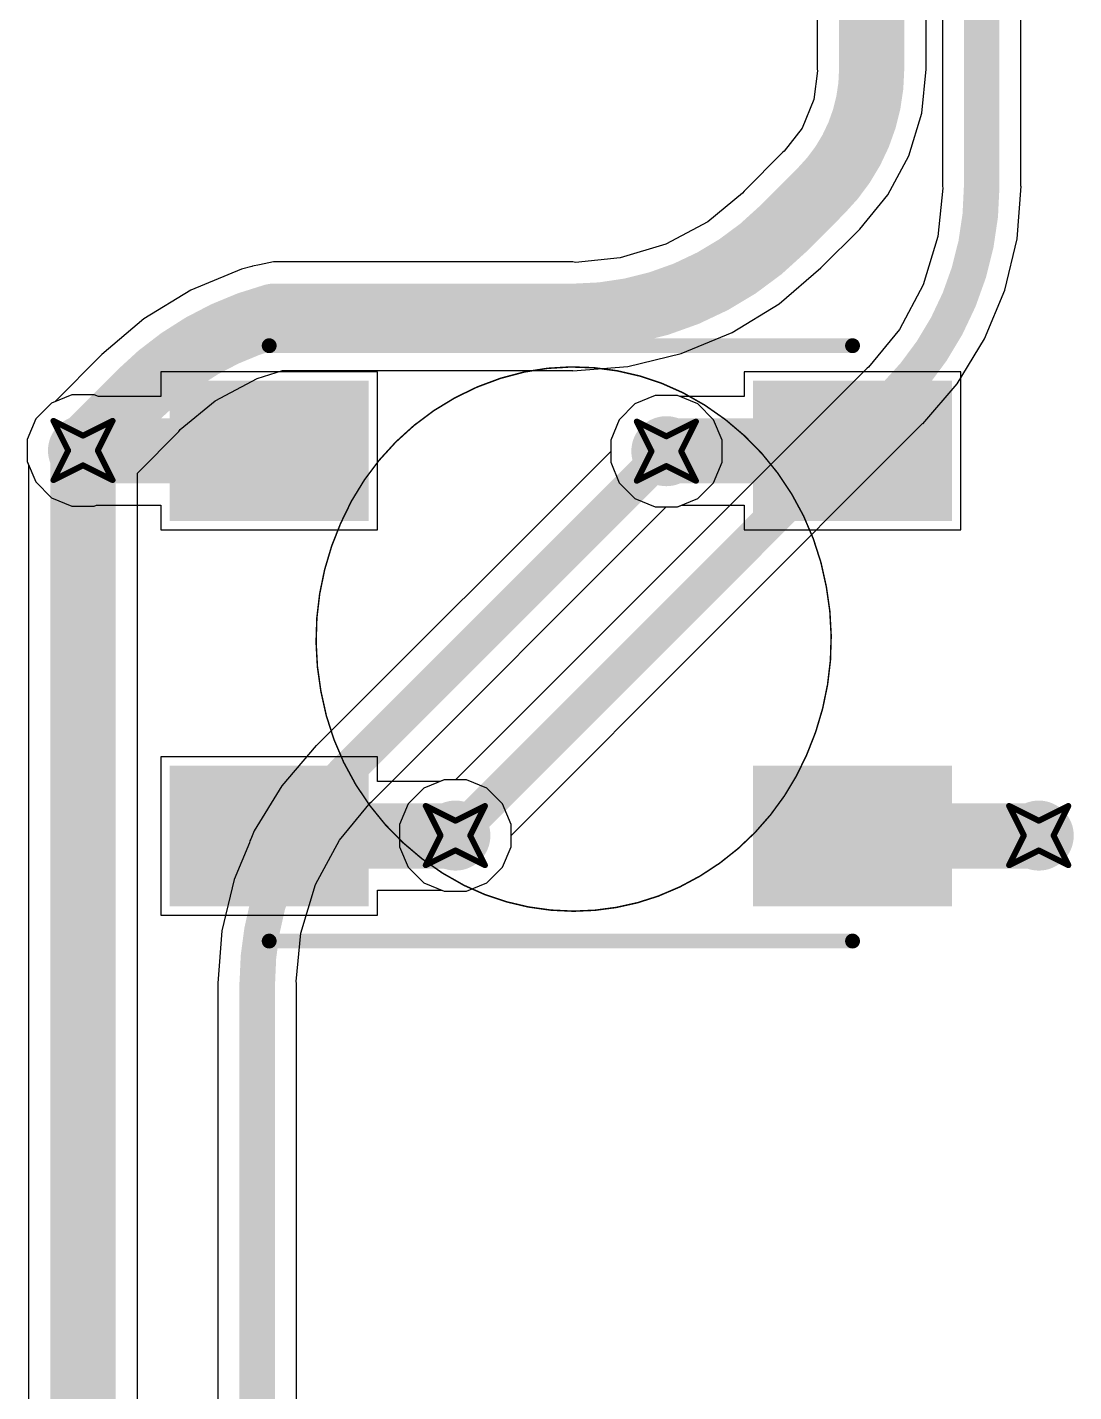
# Model space of a CAD drawing. Header units: inches. Extents: x -11 to 1110, y -7 to 455.
# Drawn here: x 275.21 to 284.18, y 188.31 to 200 of the extents above; entities that cross this region are included whole.
import ezdxf

# ---------------------------------------------------------------- set-up
doc = ezdxf.new("R2010")
doc.units = ezdxf.units.IN
for name, color, linetype in [('Bottom Layer', 5, 'Continuous'), ('Drill Drawing', 1, 'Continuous'), ('Mechanical 7', 56, 'Continuous'), ('Top Layer', 1, 'Continuous'), ('Top Overlay', 2, 'Continuous'), ('Top Paste', 8, 'Continuous'), ('Top Solder', 216, 'Continuous'), ('Via Holes', 16, 'Continuous')]:
    doc.layers.add(name, color=color, linetype=linetype)

msp = doc.modelspace()

# ---------------------------------------------------------------- hatches: boundary and pattern name
at = {"layer": 'Bottom Layer'}
h = msp.add_hatch(color=5, dxfattribs=at)
edge = h.paths.add_edge_path()
edge.add_arc((275.688, 196.376), 0.3, 0, 360)
h = msp.add_hatch(color=5, dxfattribs=at)
edge = h.paths.add_edge_path()
edge.add_arc((280.688, 196.37), 0.3, 0, 360)
h = msp.add_hatch(color=5, dxfattribs=at)
edge = h.paths.add_edge_path()
edge.add_arc((278.88, 193.076), 0.3, 0, 360)
h = msp.add_hatch(color=5, dxfattribs=at)
edge = h.paths.add_edge_path()
edge.add_arc((283.88, 193.076), 0.3, 0, 360)
at = {"layer": 'Top Layer'}
for points in [[(276.534, 196.873), (278.034, 196.873), (278.034, 195.873), (276.534, 195.873)], [(283.034, 195.873), (281.534, 195.873), (281.534, 196.873), (283.034, 196.873)], [(276.534, 193.573), (278.034, 193.573), (278.034, 192.573), (276.534, 192.573)], [(281.534, 193.573), (283.034, 193.573), (283.034, 192.573), (281.534, 192.573)]]:
    msp.add_hatch(color=1, dxfattribs=at).paths.add_polyline_path(points)
h = msp.add_hatch(color=1, dxfattribs=at)
edge = h.paths.add_edge_path()
edge.add_arc((275.688, 196.376), 0.3, 0, 360)
h = msp.add_hatch(color=1, dxfattribs=at)
edge = h.paths.add_edge_path()
edge.add_arc((280.688, 196.37), 0.3, 0, 360)
h = msp.add_hatch(color=1, dxfattribs=at)
edge = h.paths.add_edge_path()
edge.add_arc((278.88, 193.076), 0.3, 0, 360)
h = msp.add_hatch(color=1, dxfattribs=at)
edge = h.paths.add_edge_path()
edge.add_arc((283.88, 193.076), 0.3, 0, 360)
at = {"layer": 'Top Paste'}
for points in [[(276.534, 196.873), (278.034, 196.873), (278.034, 195.873), (276.534, 195.873)], [(283.034, 195.873), (281.534, 195.873), (281.534, 196.873), (283.034, 196.873)], [(276.534, 193.573), (278.034, 193.573), (278.034, 192.573), (276.534, 192.573)], [(281.534, 193.573), (283.034, 193.573), (283.034, 192.573), (281.534, 192.573)]]:
    msp.add_hatch(color=8, dxfattribs=at).paths.add_polyline_path(points)
at = {"layer": 'Top Solder'}
for points in [[(276.432, 196.975), (278.136, 196.975), (278.136, 195.771), (276.432, 195.771)], [(283.136, 195.771), (281.432, 195.771), (281.432, 196.975), (283.136, 196.975)], [(276.432, 193.675), (278.136, 193.675), (278.136, 192.471), (276.432, 192.471)], [(281.432, 193.675), (283.136, 193.675), (283.136, 192.471), (281.432, 192.471)]]:
    msp.add_hatch(color=216, dxfattribs=at).paths.add_polyline_path(points)
at = {"layer": 'Via Holes'}
h = msp.add_hatch(color=7, dxfattribs=at)
edge = h.paths.add_edge_path()
edge.add_arc((275.688, 196.376), 0.15, 0, 360)
h = msp.add_hatch(color=7, dxfattribs=at)
edge = h.paths.add_edge_path()
edge.add_arc((280.688, 196.37), 0.15, 0, 360)
h = msp.add_hatch(color=7, dxfattribs=at)
edge = h.paths.add_edge_path()
edge.add_arc((278.88, 193.076), 0.15, 0, 360)
h = msp.add_hatch(color=7, dxfattribs=at)
edge = h.paths.add_edge_path()
edge.add_arc((283.88, 193.076), 0.15, 0, 360)

# ---------------------------------------------------------------- linework, layer by layer
at = {"layer": 'Bottom Layer'}
for p, q in [((281.982, 210.54), (281.982, 199.645)), ((282.914, 199.645), (282.914, 210.54)), ((283.054, 206.858), (283.054, 198.64)), ((283.727, 198.64), (283.727, 206.858)), ((281.985, 199.63), (281.952, 199.383)), ((281.982, 199.645), (281.985, 199.63)), ((282.877, 199.266), (282.915, 199.645)), ((282.915, 199.645), (282.914, 199.645)), ((281.952, 199.383), (281.851, 199.139)), ((282.767, 198.902), (282.877, 199.266)), ((281.851, 199.139), (281.699, 198.941)), ((281.687, 198.932), (281.354, 198.599)), ((281.699, 198.941), (281.687, 198.932)), ((282.587, 198.567), (282.767, 198.902)), ((281.342, 198.581), (281.043, 198.336)), ((281.354, 198.599), (281.342, 198.581)), ((282.346, 198.273), (282.587, 198.567)), ((283.057, 198.625), (283.016, 198.209)), ((283.054, 198.64), (283.057, 198.625)), ((283.694, 198.189), (283.73, 198.64)), ((283.73, 198.64), (283.727, 198.64)), ((281.043, 198.336), (280.683, 198.144)), ((282.013, 197.94), (282.346, 198.273)), ((282.346, 198.273), (282.346, 198.273)), ((283.016, 198.209), (282.89, 197.795)), ((283.589, 197.75), (283.694, 198.189)), ((280.683, 198.144), (280.293, 198.026)), ((277.136, 197.953), (277.047, 197.931)), ((277.141, 197.956), (277.136, 197.953)), ((277.202, 197.968), (277.141, 197.956)), ((277.32, 197.992), (277.202, 197.968)), ((277.202, 197.968), (277.202, 197.968)), ((279.887, 197.992), (277.32, 197.992)), ((279.908, 197.988), (279.887, 197.992)), ((280.293, 198.026), (279.908, 197.988)), ((277.047, 197.931), (276.611, 197.751)), ((281.654, 197.633), (282.013, 197.94)), ((282.013, 197.94), (282.013, 197.94)), ((276.611, 197.751), (276.209, 197.504)), ((282.89, 197.795), (282.686, 197.413)), ((283.416, 197.333), (283.589, 197.75)), ((281.252, 197.387), (281.654, 197.633)), ((276.209, 197.504), (275.85, 197.198)), ((280.816, 197.206), (281.252, 197.387)), ((282.686, 197.413), (282.421, 197.09)), ((283.18, 196.947), (283.416, 197.333)), ((275.85, 197.198), (275.446, 196.793)), ((275.85, 197.198), (275.85, 197.198)), ((275.85, 197.198), (275.85, 197.198)), ((280.358, 197.096), (280.816, 197.206)), ((277.18, 196.994), (277.397, 197.06)), ((277.397, 197.06), (279.887, 197.06)), ((282.409, 197.082), (278.881, 193.554)), ((279.887, 197.059), (280.358, 197.096)), ((279.887, 197.06), (279.887, 197.059)), ((282.421, 197.09), (282.409, 197.082)), ((276.82, 196.802), (277.18, 196.994)), ((282.887, 196.604), (283.18, 196.947)), ((275.418, 196.781), (275.283, 196.647)), ((275.446, 196.793), (275.418, 196.781)), ((276.522, 196.556), (276.82, 196.802)), ((280.593, 196.847), (280.418, 196.775)), ((280.783, 196.847), (280.593, 196.847)), ((280.959, 196.775), (280.783, 196.847)), ((280.418, 196.775), (280.283, 196.64)), ((281.093, 196.64), (280.959, 196.775)), ((275.283, 196.647), (275.211, 196.471)), ((276.51, 196.538), (276.522, 196.556)), ((279.357, 193.078), (282.885, 196.606)), ((280.283, 196.64), (280.211, 196.465)), ((281.166, 196.465), (281.093, 196.64)), ((282.885, 196.606), (282.887, 196.604)), ((275.211, 196.471), (275.211, 196.281)), ((276.155, 196.183), (276.51, 196.538)), ((280.211, 196.465), (280.211, 196.368)), ((281.166, 196.275), (281.166, 196.465)), ((280.211, 196.368), (277.687, 193.845)), ((275.211, 196.281), (275.222, 196.253)), ((275.222, 196.253), (275.222, 185.017)), ((281.093, 196.099), (281.166, 196.275)), ((276.155, 185.017), (276.155, 196.183)), ((280.959, 195.965), (281.093, 196.099)), ((280.783, 195.892), (280.959, 195.965)), ((278.164, 193.369), (280.687, 195.892)), ((280.687, 195.892), (280.783, 195.892)), ((277.686, 193.847), (277.392, 193.503)), ((277.687, 193.845), (277.686, 193.847)), ((278.785, 193.554), (278.609, 193.481)), ((278.881, 193.554), (278.785, 193.554)), ((277.392, 193.503), (277.156, 193.118)), ((278.609, 193.481), (278.475, 193.347)), ((277.886, 193.037), (278.151, 193.36)), ((278.151, 193.36), (278.164, 193.369)), ((278.475, 193.347), (278.402, 193.171)), ((278.402, 193.171), (278.402, 192.981)), ((277.126, 193.044), (277.117, 193.031)), ((277.156, 193.118), (277.126, 193.044)), ((277.682, 192.656), (277.886, 193.037)), ((279.357, 192.981), (279.357, 193.078)), ((277.114, 193.015), (276.983, 192.7)), ((277.117, 193.031), (277.114, 193.015)), ((278.402, 192.981), (278.475, 192.806)), ((279.285, 192.806), (279.357, 192.981)), ((278.475, 192.806), (278.609, 192.671)), ((279.15, 192.671), (279.285, 192.806)), ((276.983, 192.7), (276.878, 192.261)), ((277.556, 192.241), (277.682, 192.656)), ((278.609, 192.671), (278.785, 192.599)), ((278.785, 192.599), (278.975, 192.599)), ((278.975, 192.599), (279.15, 192.671)), ((276.878, 192.261), (276.843, 191.811)), ((277.515, 191.826), (277.556, 192.241)), ((276.843, 191.811), (276.845, 191.811)), ((276.845, 191.811), (276.845, 182.19)), ((277.518, 191.811), (277.515, 191.826)), ((277.518, 182.05), (277.518, 191.811))]:
    msp.add_line(p, q, dxfattribs=at)
for points in [[(282.448, 199.645, 0.559, 0.559, 0), (282.448, 210.54, 0.559, 0.559, 0)], [(283.391, 198.64, 0.305, 0.305, 0), (283.391, 206.858, 0.305, 0.305, 0)], [(282.448, 199.645, 0.559, 0.559, -0.198912), (282.016, 198.603, 0.559, 0.559, 0)], [(281.683, 198.27, 0.559, 0.559, 0), (282.016, 198.603, 0.559, 0.559, 0)], [(283.391, 198.64, 0.305, 0.305, -0.198912), (282.647, 196.844, 0.305, 0.305, 0)], [(281.683, 198.27, 0.559, 0.559, -0.198912), (279.887, 197.526, 0.559, 0.559, 0)], [(276.18, 196.868, 0.559, 0.559, -0.131777), (277.32, 197.526, 0.559, 0.559, 0)], [(277.32, 197.526, 0.559, 0.559, 0), (279.887, 197.526, 0.559, 0.559, 0)], [(275.688, 196.376, 0.559, 0.559, 0), (276.18, 196.868, 0.559, 0.559, 0)], [(278.88, 193.076, 0.305, 0.305, 0), (282.647, 196.844, 0.305, 0.305, 0)], [(275.688, 185.017, 0.559, 0.559, 0), (275.688, 196.376, 0.559, 0.559, 0)], [(277.926, 193.607, 0.305, 0.305, 0), (280.688, 196.37, 0.305, 0.305, 0)], [(277.428, 192.902, 0.305, 0.305, -0.085522), (277.926, 193.607, 0.305, 0.305, 0)], [(277.182, 191.811, 0.305, 0.305, -0.111494), (277.428, 192.902, 0.305, 0.305, 0)], [(277.182, 182.05, 0.305, 0.305, 0), (277.182, 191.811, 0.305, 0.305, 0)]]:
    msp.add_lwpolyline(points, format="xyseb", dxfattribs=at)
for points in [[(282.308, 199.645, 0.279, 0.279, 1), (282.588, 199.645, 0.279, 0.279, 1)], [(282.308, 199.645, 0.279, 0.279, 1), (282.588, 199.645, 0.279, 0.279, 1)], [(281.877, 198.603, 0.279, 0.279, 1), (282.156, 198.603, 0.279, 0.279, 1)], [(281.877, 198.603, 0.279, 0.279, 1), (282.156, 198.603, 0.279, 0.279, 1)], [(283.315, 198.64, 0.152, 0.152, 1), (283.467, 198.64, 0.152, 0.152, 1)], [(283.315, 198.64, 0.152, 0.152, 1), (283.467, 198.64, 0.152, 0.152, 1)], [(281.544, 198.27, 0.279, 0.279, 1), (281.823, 198.27, 0.279, 0.279, 1)], [(281.544, 198.27, 0.279, 0.279, 1), (281.823, 198.27, 0.279, 0.279, 1)], [(277.18, 197.526, 0.279, 0.279, 1), (277.46, 197.526, 0.279, 0.279, 1)], [(277.18, 197.526, 0.279, 0.279, 1), (277.46, 197.526, 0.279, 0.279, 1)], [(279.748, 197.526, 0.279, 0.279, 1), (280.027, 197.526, 0.279, 0.279, 1)], [(279.748, 197.526, 0.279, 0.279, 1), (280.027, 197.526, 0.279, 0.279, 1)], [(276.04, 196.868, 0.279, 0.279, 1), (276.32, 196.868, 0.279, 0.279, 1)], [(276.04, 196.868, 0.279, 0.279, 1), (276.32, 196.868, 0.279, 0.279, 1)], [(282.571, 196.844, 0.152, 0.152, 1), (282.723, 196.844, 0.152, 0.152, 1)], [(282.571, 196.844, 0.152, 0.152, 1), (282.723, 196.844, 0.152, 0.152, 1)], [(275.549, 196.376, 0.279, 0.279, 1), (275.828, 196.376, 0.279, 0.279, 1)], [(275.549, 196.376, 0.279, 0.279, 1), (275.828, 196.376, 0.279, 0.279, 1)], [(280.612, 196.37, 0.152, 0.152, 1), (280.765, 196.37, 0.152, 0.152, 1)], [(277.849, 193.607, 0.152, 0.152, 1), (278.002, 193.607, 0.152, 0.152, 1)], [(277.849, 193.607, 0.152, 0.152, 1), (278.002, 193.607, 0.152, 0.152, 1)], [(278.803, 193.076, 0.152, 0.152, 1), (278.956, 193.076, 0.152, 0.152, 1)], [(277.352, 192.902, 0.152, 0.152, 1), (277.504, 192.902, 0.152, 0.152, 1)], [(277.352, 192.902, 0.152, 0.152, 1), (277.504, 192.902, 0.152, 0.152, 1)], [(277.105, 191.811, 0.152, 0.152, 1), (277.258, 191.811, 0.152, 0.152, 1)], [(277.105, 191.811, 0.152, 0.152, 1), (277.258, 191.811, 0.152, 0.152, 1)]]:
    msp.add_lwpolyline(points, format="xyseb", close=True, dxfattribs=at)
at = {"layer": 'Drill Drawing'}
for points in [[(275.434, 196.63, 0.0508, 0.0508, 0), (275.688, 196.503, 0.0508, 0.0508, 0)], [(275.434, 196.63, 0.0508, 0.0508, 0), (275.561, 196.376, 0.0508, 0.0508, 0)], [(275.688, 196.503, 0.0508, 0.0508, 0), (275.942, 196.63, 0.0508, 0.0508, 0)], [(275.815, 196.376, 0.0508, 0.0508, 0), (275.942, 196.63, 0.0508, 0.0508, 0)], [(280.434, 196.624, 0.0508, 0.0508, 0), (280.688, 196.497, 0.0508, 0.0508, 0)], [(280.434, 196.624, 0.0508, 0.0508, 0), (280.561, 196.37, 0.0508, 0.0508, 0)], [(280.688, 196.497, 0.0508, 0.0508, 0), (280.942, 196.624, 0.0508, 0.0508, 0)], [(280.815, 196.37, 0.0508, 0.0508, 0), (280.942, 196.624, 0.0508, 0.0508, 0)], [(275.434, 196.122, 0.0508, 0.0508, 0), (275.561, 196.376, 0.0508, 0.0508, 0)], [(275.815, 196.376, 0.0508, 0.0508, 0), (275.942, 196.122, 0.0508, 0.0508, 0)], [(280.434, 196.116, 0.0508, 0.0508, 0), (280.561, 196.37, 0.0508, 0.0508, 0)], [(280.815, 196.37, 0.0508, 0.0508, 0), (280.942, 196.116, 0.0508, 0.0508, 0)], [(275.434, 196.122, 0.0508, 0.0508, 0), (275.688, 196.249, 0.0508, 0.0508, 0)], [(275.688, 196.249, 0.0508, 0.0508, 0), (275.942, 196.122, 0.0508, 0.0508, 0)], [(280.434, 196.116, 0.0508, 0.0508, 0), (280.688, 196.243, 0.0508, 0.0508, 0)], [(280.688, 196.243, 0.0508, 0.0508, 0), (280.942, 196.116, 0.0508, 0.0508, 0)], [(278.626, 193.33, 0.0508, 0.0508, 0), (278.88, 193.203, 0.0508, 0.0508, 0)], [(278.626, 193.33, 0.0508, 0.0508, 0), (278.753, 193.076, 0.0508, 0.0508, 0)], [(278.88, 193.203, 0.0508, 0.0508, 0), (279.134, 193.33, 0.0508, 0.0508, 0)], [(279.007, 193.076, 0.0508, 0.0508, 0), (279.134, 193.33, 0.0508, 0.0508, 0)], [(283.626, 193.33, 0.0508, 0.0508, 0), (283.88, 193.203, 0.0508, 0.0508, 0)], [(283.626, 193.33, 0.0508, 0.0508, 0), (283.753, 193.076, 0.0508, 0.0508, 0)], [(283.88, 193.203, 0.0508, 0.0508, 0), (284.134, 193.33, 0.0508, 0.0508, 0)], [(284.007, 193.076, 0.0508, 0.0508, 0), (284.134, 193.33, 0.0508, 0.0508, 0)], [(278.626, 192.822, 0.0508, 0.0508, 0), (278.753, 193.076, 0.0508, 0.0508, 0)], [(279.007, 193.076, 0.0508, 0.0508, 0), (279.134, 192.822, 0.0508, 0.0508, 0)], [(283.626, 192.822, 0.0508, 0.0508, 0), (283.753, 193.076, 0.0508, 0.0508, 0)], [(284.007, 193.076, 0.0508, 0.0508, 0), (284.134, 192.822, 0.0508, 0.0508, 0)], [(278.626, 192.822, 0.0508, 0.0508, 0), (278.88, 192.949, 0.0508, 0.0508, 0)], [(278.88, 192.949, 0.0508, 0.0508, 0), (279.134, 192.822, 0.0508, 0.0508, 0)], [(283.626, 192.822, 0.0508, 0.0508, 0), (283.88, 192.949, 0.0508, 0.0508, 0)], [(283.88, 192.949, 0.0508, 0.0508, 0), (284.134, 192.822, 0.0508, 0.0508, 0)]]:
    msp.add_lwpolyline(points, format="xyseb", dxfattribs=at)
for points in [[(275.422, 196.63, 0.0254, 0.0254, 1), (275.447, 196.63, 0.0254, 0.0254, 1)], [(275.422, 196.63, 0.0254, 0.0254, 1), (275.447, 196.63, 0.0254, 0.0254, 1)], [(275.93, 196.63, 0.0254, 0.0254, 1), (275.955, 196.63, 0.0254, 0.0254, 1)], [(275.93, 196.63, 0.0254, 0.0254, 1), (275.955, 196.63, 0.0254, 0.0254, 1)], [(280.422, 196.624, 0.0254, 0.0254, 1), (280.447, 196.624, 0.0254, 0.0254, 1)], [(280.422, 196.624, 0.0254, 0.0254, 1), (280.447, 196.624, 0.0254, 0.0254, 1)], [(280.93, 196.624, 0.0254, 0.0254, 1), (280.955, 196.624, 0.0254, 0.0254, 1)], [(280.93, 196.624, 0.0254, 0.0254, 1), (280.955, 196.624, 0.0254, 0.0254, 1)], [(275.676, 196.503, 0.0254, 0.0254, 1), (275.701, 196.503, 0.0254, 0.0254, 1)], [(275.676, 196.503, 0.0254, 0.0254, 1), (275.701, 196.503, 0.0254, 0.0254, 1)], [(280.676, 196.497, 0.0254, 0.0254, 1), (280.701, 196.497, 0.0254, 0.0254, 1)], [(280.676, 196.497, 0.0254, 0.0254, 1), (280.701, 196.497, 0.0254, 0.0254, 1)], [(275.549, 196.376, 0.0254, 0.0254, 1), (275.574, 196.376, 0.0254, 0.0254, 1)], [(275.549, 196.376, 0.0254, 0.0254, 1), (275.574, 196.376, 0.0254, 0.0254, 1)], [(275.803, 196.376, 0.0254, 0.0254, 1), (275.828, 196.376, 0.0254, 0.0254, 1)], [(275.803, 196.376, 0.0254, 0.0254, 1), (275.828, 196.376, 0.0254, 0.0254, 1)], [(280.549, 196.37, 0.0254, 0.0254, 1), (280.574, 196.37, 0.0254, 0.0254, 1)], [(280.549, 196.37, 0.0254, 0.0254, 1), (280.574, 196.37, 0.0254, 0.0254, 1)], [(280.803, 196.37, 0.0254, 0.0254, 1), (280.828, 196.37, 0.0254, 0.0254, 1)], [(280.803, 196.37, 0.0254, 0.0254, 1), (280.828, 196.37, 0.0254, 0.0254, 1)], [(275.676, 196.249, 0.0254, 0.0254, 1), (275.701, 196.249, 0.0254, 0.0254, 1)], [(275.676, 196.249, 0.0254, 0.0254, 1), (275.701, 196.249, 0.0254, 0.0254, 1)], [(280.676, 196.243, 0.0254, 0.0254, 1), (280.701, 196.243, 0.0254, 0.0254, 1)], [(280.676, 196.243, 0.0254, 0.0254, 1), (280.701, 196.243, 0.0254, 0.0254, 1)], [(275.422, 196.122, 0.0254, 0.0254, 1), (275.447, 196.122, 0.0254, 0.0254, 1)], [(275.422, 196.122, 0.0254, 0.0254, 1), (275.447, 196.122, 0.0254, 0.0254, 1)], [(275.93, 196.122, 0.0254, 0.0254, 1), (275.955, 196.122, 0.0254, 0.0254, 1)], [(275.93, 196.122, 0.0254, 0.0254, 1), (275.955, 196.122, 0.0254, 0.0254, 1)], [(280.422, 196.116, 0.0254, 0.0254, 1), (280.447, 196.116, 0.0254, 0.0254, 1)], [(280.422, 196.116, 0.0254, 0.0254, 1), (280.447, 196.116, 0.0254, 0.0254, 1)], [(280.93, 196.116, 0.0254, 0.0254, 1), (280.955, 196.116, 0.0254, 0.0254, 1)], [(280.93, 196.116, 0.0254, 0.0254, 1), (280.955, 196.116, 0.0254, 0.0254, 1)], [(278.613, 193.33, 0.0254, 0.0254, 1), (278.638, 193.33, 0.0254, 0.0254, 1)], [(278.613, 193.33, 0.0254, 0.0254, 1), (278.638, 193.33, 0.0254, 0.0254, 1)], [(279.121, 193.33, 0.0254, 0.0254, 1), (279.146, 193.33, 0.0254, 0.0254, 1)], [(279.121, 193.33, 0.0254, 0.0254, 1), (279.146, 193.33, 0.0254, 0.0254, 1)], [(283.613, 193.33, 0.0254, 0.0254, 1), (283.638, 193.33, 0.0254, 0.0254, 1)], [(283.613, 193.33, 0.0254, 0.0254, 1), (283.638, 193.33, 0.0254, 0.0254, 1)], [(284.121, 193.33, 0.0254, 0.0254, 1), (284.146, 193.33, 0.0254, 0.0254, 1)], [(284.121, 193.33, 0.0254, 0.0254, 1), (284.146, 193.33, 0.0254, 0.0254, 1)], [(278.867, 193.203, 0.0254, 0.0254, 1), (278.892, 193.203, 0.0254, 0.0254, 1)], [(278.867, 193.203, 0.0254, 0.0254, 1), (278.892, 193.203, 0.0254, 0.0254, 1)], [(283.867, 193.203, 0.0254, 0.0254, 1), (283.892, 193.203, 0.0254, 0.0254, 1)], [(283.867, 193.203, 0.0254, 0.0254, 1), (283.892, 193.203, 0.0254, 0.0254, 1)], [(278.74, 193.076, 0.0254, 0.0254, 1), (278.765, 193.076, 0.0254, 0.0254, 1)], [(278.74, 193.076, 0.0254, 0.0254, 1), (278.765, 193.076, 0.0254, 0.0254, 1)], [(278.994, 193.076, 0.0254, 0.0254, 1), (279.019, 193.076, 0.0254, 0.0254, 1)], [(278.994, 193.076, 0.0254, 0.0254, 1), (279.019, 193.076, 0.0254, 0.0254, 1)], [(283.74, 193.076, 0.0254, 0.0254, 1), (283.765, 193.076, 0.0254, 0.0254, 1)], [(283.74, 193.076, 0.0254, 0.0254, 1), (283.765, 193.076, 0.0254, 0.0254, 1)], [(283.994, 193.076, 0.0254, 0.0254, 1), (284.019, 193.076, 0.0254, 0.0254, 1)], [(283.994, 193.076, 0.0254, 0.0254, 1), (284.019, 193.076, 0.0254, 0.0254, 1)], [(278.867, 192.949, 0.0254, 0.0254, 1), (278.892, 192.949, 0.0254, 0.0254, 1)], [(278.867, 192.949, 0.0254, 0.0254, 1), (278.892, 192.949, 0.0254, 0.0254, 1)], [(283.867, 192.949, 0.0254, 0.0254, 1), (283.892, 192.949, 0.0254, 0.0254, 1)], [(283.867, 192.949, 0.0254, 0.0254, 1), (283.892, 192.949, 0.0254, 0.0254, 1)], [(278.613, 192.822, 0.0254, 0.0254, 1), (278.638, 192.822, 0.0254, 0.0254, 1)], [(278.613, 192.822, 0.0254, 0.0254, 1), (278.638, 192.822, 0.0254, 0.0254, 1)], [(279.121, 192.822, 0.0254, 0.0254, 1), (279.146, 192.822, 0.0254, 0.0254, 1)], [(279.121, 192.822, 0.0254, 0.0254, 1), (279.146, 192.822, 0.0254, 0.0254, 1)], [(283.613, 192.822, 0.0254, 0.0254, 1), (283.638, 192.822, 0.0254, 0.0254, 1)], [(283.613, 192.822, 0.0254, 0.0254, 1), (283.638, 192.822, 0.0254, 0.0254, 1)], [(284.121, 192.822, 0.0254, 0.0254, 1), (284.146, 192.822, 0.0254, 0.0254, 1)], [(284.121, 192.822, 0.0254, 0.0254, 1), (284.146, 192.822, 0.0254, 0.0254, 1)]]:
    msp.add_lwpolyline(points, format="xyseb", close=True, dxfattribs=at)
at = {"layer": 'Mechanical 7'}
for points in [[(277.896, 195.751, 0.0127, 0.0127, -0.242845), (279.472, 197.049, 0.0127, 0.0127, 0)], [(279.472, 197.049, 0.0127, 0.0127, -0.16882), (280.832, 196.87, 0.0127, 0.0127, 0)], [(280.832, 196.87, 0.0127, 0.0127, -0.236216), (282.06, 195.205, 0.0127, 0.0127, 0)], [(277.727, 194.314, 0.0127, 0.0127, -0.151658), (277.896, 195.751, 0.0127, 0.0127, 0)], [(282.06, 195.205, 0.0127, 0.0127, -0.151649), (281.891, 193.768, 0.0127, 0.0127, 0)], [(278.955, 192.649, 0.0127, 0.0127, -0.23648), (277.727, 194.314, 0.0127, 0.0127, 0)], [(281.891, 193.768, 0.0127, 0.0127, -0.2039), (280.618, 192.557, 0.0127, 0.0127, 0)], [(279.892, 192.428, 0.0127, 0.0127, -0.115673), (278.955, 192.649, 0.0127, 0.0127, 0)], [(280.618, 192.557, 0.0127, 0.0127, -0.088124), (279.892, 192.428, 0.0127, 0.0127, 0)]]:
    msp.add_lwpolyline(points, format="xyseb", dxfattribs=at)
for points in [[(279.469, 197.049, 0.00635, 0.00635, 1), (279.475, 197.049, 0.00635, 0.00635, 1)], [(279.469, 197.049, 0.00635, 0.00635, 1), (279.475, 197.049, 0.00635, 0.00635, 1)], [(280.829, 196.87, 0.00635, 0.00635, 1), (280.835, 196.87, 0.00635, 0.00635, 1)], [(280.829, 196.87, 0.00635, 0.00635, 1), (280.835, 196.87, 0.00635, 0.00635, 1)], [(277.893, 195.751, 0.00635, 0.00635, 1), (277.899, 195.751, 0.00635, 0.00635, 1)], [(277.893, 195.751, 0.00635, 0.00635, 1), (277.899, 195.751, 0.00635, 0.00635, 1)], [(282.057, 195.205, 0.00635, 0.00635, 1), (282.063, 195.205, 0.00635, 0.00635, 1)], [(282.057, 195.205, 0.00635, 0.00635, 1), (282.063, 195.205, 0.00635, 0.00635, 1)], [(277.724, 194.314, 0.00635, 0.00635, 1), (277.73, 194.314, 0.00635, 0.00635, 1)], [(277.724, 194.314, 0.00635, 0.00635, 1), (277.73, 194.314, 0.00635, 0.00635, 1)], [(281.887, 193.768, 0.00635, 0.00635, 1), (281.894, 193.768, 0.00635, 0.00635, 1)], [(281.887, 193.768, 0.00635, 0.00635, 1), (281.894, 193.768, 0.00635, 0.00635, 1)], [(278.952, 192.649, 0.00635, 0.00635, 1), (278.958, 192.649, 0.00635, 0.00635, 1)], [(278.952, 192.649, 0.00635, 0.00635, 1), (278.958, 192.649, 0.00635, 0.00635, 1)], [(280.615, 192.557, 0.00635, 0.00635, 1), (280.622, 192.557, 0.00635, 0.00635, 1)], [(280.615, 192.557, 0.00635, 0.00635, 1), (280.622, 192.557, 0.00635, 0.00635, 1)], [(279.889, 192.428, 0.00635, 0.00635, 1), (279.895, 192.428, 0.00635, 0.00635, 1)], [(279.889, 192.428, 0.00635, 0.00635, 1), (279.895, 192.428, 0.00635, 0.00635, 1)]]:
    msp.add_lwpolyline(points, format="xyseb", close=True, dxfattribs=at)
at = {"layer": 'Top Layer'}
for p, q in [((278.212, 197.051), (276.356, 197.051)), ((276.356, 197.051), (276.356, 196.839)), ((278.212, 195.695), (278.212, 197.051)), ((283.212, 197.051), (281.356, 197.051)), ((281.356, 197.051), (281.356, 196.839)), ((283.212, 195.695), (283.212, 197.051)), ((275.418, 196.781), (275.283, 196.647)), ((275.593, 196.854), (275.418, 196.781)), ((275.783, 196.854), (275.593, 196.854)), ((275.82, 196.839), (275.783, 196.854)), ((276.356, 196.839), (275.82, 196.839)), ((280.593, 196.847), (280.418, 196.775)), ((280.783, 196.847), (280.593, 196.847)), ((280.803, 196.839), (280.783, 196.847)), ((281.356, 196.839), (280.803, 196.839)), ((280.418, 196.775), (280.283, 196.64)), ((275.283, 196.647), (275.211, 196.471)), ((280.283, 196.64), (280.211, 196.465)), ((275.211, 196.471), (275.211, 196.281)), ((280.211, 196.465), (280.211, 196.275)), ((275.211, 196.281), (275.283, 196.106)), ((280.211, 196.275), (280.283, 196.099)), ((275.283, 196.106), (275.418, 195.971)), ((280.283, 196.099), (280.418, 195.965)), ((275.418, 195.971), (275.593, 195.899)), ((280.418, 195.965), (280.593, 195.892)), ((275.593, 195.899), (275.783, 195.899)), ((275.783, 195.899), (275.803, 195.907)), ((275.803, 195.907), (276.356, 195.907)), ((276.356, 195.907), (276.356, 195.695)), ((280.593, 195.892), (280.783, 195.892)), ((280.783, 195.892), (280.82, 195.907)), ((280.82, 195.907), (281.356, 195.907)), ((281.356, 195.907), (281.356, 195.695)), ((276.356, 195.695), (278.212, 195.695)), ((281.356, 195.695), (283.212, 195.695)), ((278.212, 193.751), (276.356, 193.751)), ((276.356, 193.751), (276.356, 192.395)), ((278.212, 193.539), (278.212, 193.751)), ((278.748, 193.539), (278.212, 193.539)), ((278.785, 193.554), (278.748, 193.539)), ((278.975, 193.554), (278.785, 193.554)), ((279.15, 193.481), (278.975, 193.554)), ((279.285, 193.347), (279.15, 193.481)), ((279.357, 193.171), (279.285, 193.347)), ((279.357, 192.981), (279.357, 193.171)), ((279.285, 192.806), (279.357, 192.981)), ((279.15, 192.671), (279.285, 192.806)), ((278.212, 192.395), (278.212, 192.607)), ((278.212, 192.607), (278.765, 192.607)), ((278.765, 192.607), (278.785, 192.599)), ((278.785, 192.599), (278.975, 192.599)), ((278.975, 192.599), (279.15, 192.671)), ((276.356, 192.395), (278.212, 192.395))]:
    msp.add_line(p, q, dxfattribs=at)
for points in [[(275.688, 196.373, 0.559, 0.559, 0), (277.284, 196.373, 0.559, 0.559, 0)], [(280.688, 196.373, 0.559, 0.559, 0), (282.284, 196.373, 0.559, 0.559, 0)], [(277.284, 193.073, 0.559, 0.559, 0), (278.88, 193.073, 0.559, 0.559, 0)], [(282.284, 193.073, 0.559, 0.559, 0), (283.88, 193.073, 0.559, 0.559, 0)]]:
    msp.add_lwpolyline(points, format="xyseb", dxfattribs=at)
for points in [[(275.549, 196.373, 0.279, 0.279, 1), (275.828, 196.373, 0.279, 0.279, 1)], [(277.144, 196.373, 0.279, 0.279, 1), (277.424, 196.373, 0.279, 0.279, 1)], [(280.549, 196.373, 0.279, 0.279, 1), (280.828, 196.373, 0.279, 0.279, 1)], [(282.144, 196.373, 0.279, 0.279, 1), (282.424, 196.373, 0.279, 0.279, 1)], [(277.144, 193.073, 0.279, 0.279, 1), (277.424, 193.073, 0.279, 0.279, 1)], [(278.74, 193.073, 0.279, 0.279, 1), (279.019, 193.073, 0.279, 0.279, 1)], [(282.144, 193.073, 0.279, 0.279, 1), (282.424, 193.073, 0.279, 0.279, 1)], [(283.74, 193.073, 0.279, 0.279, 1), (284.019, 193.073, 0.279, 0.279, 1)]]:
    msp.add_lwpolyline(points, format="xyseb", close=True, dxfattribs=at)
at = {"layer": 'Top Overlay'}
for points in [[(277.284, 197.274, 0.127, 0.127, 0), (282.284, 197.274, 0.127, 0.127, 0)], [(276.228, 196.272, 0.254, 0.254, 0), (276.228, 196.526, 0.254, 0.254, 0)], [(276.228, 196.526, 0.254, 0.254, 0), (276.355, 196.399, 0.254, 0.254, 0)], [(276.228, 196.272, 0.254, 0.254, 0), (276.355, 196.399, 0.254, 0.254, 0)], [(277.284, 192.172, 0.127, 0.127, 0), (282.284, 192.172, 0.127, 0.127, 0)]]:
    msp.add_lwpolyline(points, format="xyseb", dxfattribs=at)
for points in [[(277.252, 197.274, 0.0635, 0.0635, 1), (277.316, 197.274, 0.0635, 0.0635, 1)], [(282.252, 197.274, 0.0635, 0.0635, 1), (282.316, 197.274, 0.0635, 0.0635, 1)], [(276.164, 196.526, 0.127, 0.127, 1), (276.291, 196.526, 0.127, 0.127, 1)], [(276.164, 196.526, 0.127, 0.127, 1), (276.291, 196.526, 0.127, 0.127, 1)], [(276.291, 196.399, 0.127, 0.127, 1), (276.418, 196.399, 0.127, 0.127, 1)], [(276.291, 196.399, 0.127, 0.127, 1), (276.418, 196.399, 0.127, 0.127, 1)], [(276.164, 196.272, 0.127, 0.127, 1), (276.291, 196.272, 0.127, 0.127, 1)], [(276.164, 196.272, 0.127, 0.127, 1), (276.291, 196.272, 0.127, 0.127, 1)], [(277.252, 192.172, 0.0635, 0.0635, 1), (277.316, 192.172, 0.0635, 0.0635, 1)], [(282.252, 192.172, 0.0635, 0.0635, 1), (282.316, 192.172, 0.0635, 0.0635, 1)]]:
    msp.add_lwpolyline(points, format="xyseb", close=True, dxfattribs=at)

doc.saveas('drawing.dxf')
